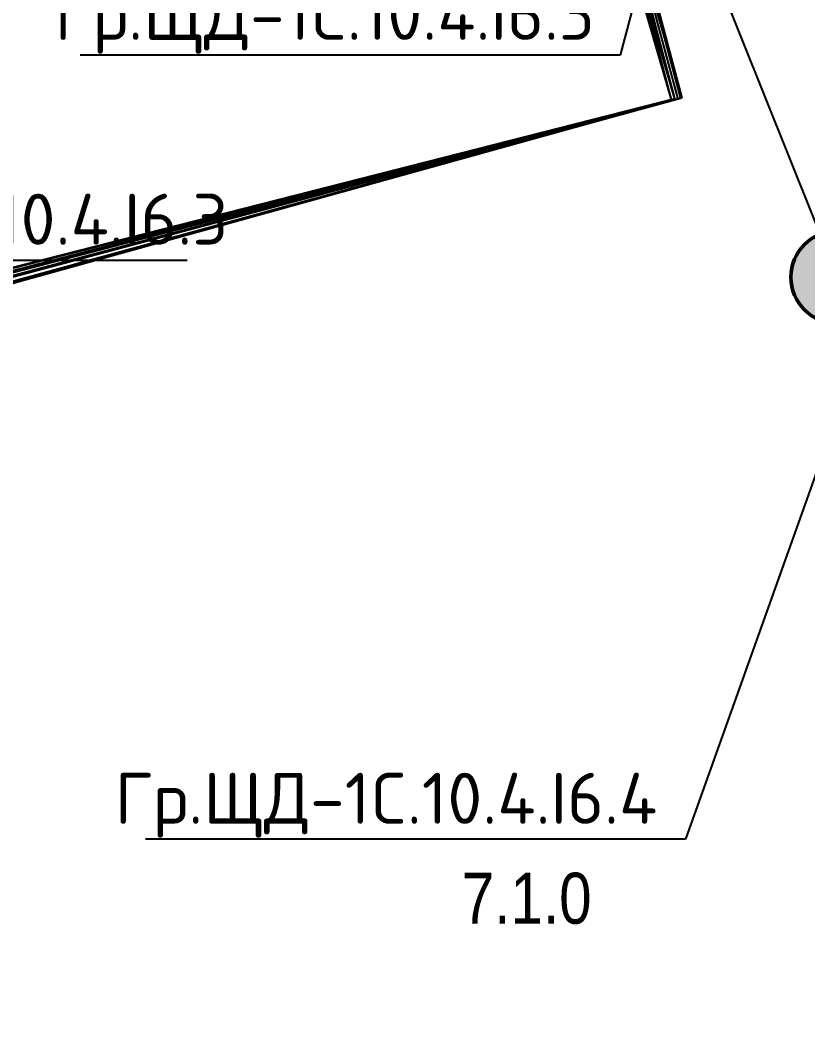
# Model space of a CAD drawing. Header units: millimetres. Extents: x -243740 to 150609, y -473655 to -165121.
# Drawn here: x 31307 to 35170, y -389779 to -384806 of the extents above; entities that cross this region are included whole.
import ezdxf
from ezdxf import colors
from ezdxf.entities.mleader import LeaderData, LeaderLine
from ezdxf.enums import TextEntityAlignment as Align
from ezdxf.math import Vec2, Vec3

# ---------------------------------------------------------------- set-up
doc = ezdxf.new("R2010")
doc.units = ezdxf.units.MM
doc.linetypes.add('Штрих', pattern=[6.35, 3.175, -3.175])
for name, color, linetype in [('_HMI', 6, 'Continuous'), ('_Гр.ЩД-1C.10.4.I6.3', 6, 'Continuous'), ('_Гр.ЩД-1C.10.4.I6.4', 6, 'Continuous'), ('_Гр.ЩД-1C.10.4.I6.5', 6, 'Continuous'), ('_Гр.ЩД-1C.10.4.I6.6', 6, 'Continuous'), ('_Гр.ЩД-1C.10.4.I6.7', 6, 'Continuous'), ('_Гр.ЩД-1C.10.4.I6.8', 6, 'Continuous'), ('_Гр.ЩД-1C.10.4.I7.1', 6, 'Continuous'), ('_Гр.ЩД-1C.10.4.I7.2', 6, 'Continuous'), ('_Гр.ЩД-1C.10.4.I7.4', 6, 'Continuous'), ('_Гр.ЩД-1C.10.4.I7.7', 6, 'Continuous'), ('_Гр.ЩД-1C.10.4.I7.8', 6, 'Continuous'), ('_Гр.ЩД-1C.10.4.I8.1', 6, 'Continuous'), ('_Гр.ЩД-1C.10.4.I8.2', 6, 'Continuous'), ('_Гр.ЩД-1C.10.4.I8.3', 6, 'Continuous'), ('_Гр.ЩД-1C.10.4.I8.4', 6, 'Continuous'), ('_Гр.ЩД-1C.10.4.I8.6', 6, 'Continuous'), ('_Гр.ЩД-1C.10.4.I8.7', 6, 'Continuous'), ('_Гр.ЩД-1C.10.4.I8.8', 6, 'Continuous'), ('_Гр.ЩД-1C.10.4.I9.1', 6, 'Continuous'), ('_Гр.ЩД-1C.10.4.I9.4', 6, 'Continuous'), ('_Гр.ЩД-1C.10.4.I9.5', 6, 'Continuous'), ('_Гр.ЩД-1C.10.4.I9.7', 6, 'Continuous'), ('_Гр.ЩД-1C.10.4.I9.8', 6, 'Continuous'), ('Вставка', 252, 'Continuous')]:
    doc.layers.add(name, color=color, linetype=linetype)
for name, color, linetype, lineweight in [('_освещение_dali', 3, 'Continuous', 50), ('A-ANNO-DIMS', 7, 'Continuous', 9), ('АР_монолит', 252, 'Continuous', 50)]:
    doc.layers.add(name, color=color, linetype=linetype, lineweight=lineweight)
doc.styles.add('GOST 2.304', font='')
doc.styles.add('ISOCPEUR', font='isocpeur.ttf')
doc.styles.get("Standard").update_dxf_attribs({"font": 'ARIALN.TTF'})
doc.styles.get('GOST 2.304').set_extended_font_data('GOST Common')
doc.linetypes.add('Truba', pattern='A,3e-05,[4,MSH_7,S=1,R=0,X=0,Y=0],-3.022072', length=3.022102)
doc.dimstyles.new('М-200', dxfattribs={"dimtxt": 400, "dimasz": 160, "dimexe": 200, "dimexo": 400, "dimgap": 50, "dimtad": 1, "dimdec": 0, "dimzin": 0, "dimdsep": 46, "dimtxsty": 'GOST 2.304', "dimblk": 'ARCHTICK', "dimcen": 180, "dimdle": 200, "dimadec": 0, "dimazin": 0, "dimtfac": 1, "dimtdec": 0, "dimtmove": 1, "dimatfit": 0, "dimfxl": 1, "dimtolj": 1, "dimtzin": 0, "dimarcsym": 0})

# ---------------------------------------------------------------- blocks, each defined once
blk = doc.blocks.new('_ArchTick')
at = {"color": 0, "linetype": 'ByBlock', "const_width": 0.15}
blk.add_lwpolyline([(-0.5, -0.5), (0.5, 0.5)], dxfattribs=at)
blk = doc.blocks.new('*D46')
at = {"layer": 'A-ANNO-DIMS', "color": 0, "lineweight": -2, "transparency": 16777216}
blk.add_arc((-165703.8, -113309.3), 107894.2, 269.999998, 325.999999, dxfattribs=at)
at = {"layer": 'Defpoints', "color": 0, "lineweight": 30, "transparency": 16777216}
for p in [(-165703.8, -113309.3), (-165703.8, -113309.3), (-75741.3, -173989.8), (-131171, -215527.9), (-165703.8, -221903.3)]:
    blk.add_point(p, dxfattribs=at)
at = {"layer": 'A-ANNO-DIMS', "color": 0, "lineweight": -2, "transparency": 16777216, "xscale": 160, "yscale": 160, "zscale": 160}
for p, rotation in [((-76255.4, -173643), 55.99999895826774), ((-165703.8, -221203.5), 179.9999981265246)]:
    blk.add_blockref('_ArchTick', p, dxfattribs=dict(at, rotation=rotation))
at = {"layer": 'A-ANNO-DIMS', "color": 0, "transparency": 16777216, "insert": (-114299.5, -207822), "char_height": 400, "attachment_point": 5, "rotation": 28.5412, "style": 'GOST 2.304'}
blk.add_mtext('\\A1;56,0%%D', dxfattribs=at)
blk = doc.blocks.new('A$Cab2378fa')
at = {"lineweight": 25, "true_color": 0xfff5f5}
h = blk.add_hatch(color=7, dxfattribs=at)
h.dxf.hatch_style = 1
h.paths.add_polyline_path([(0, 0), (-141.6, -170.3, 0.174923), (3, -222.4, 0.197808), (162.3, -156.8)])
h.paths.add_polyline_path([(-163.2, 157.6), (0, 0), (147.8, 177.8, 0.175398), (3, 230.2, 0.209014)])
at = {"lineweight": 25}
h = blk.add_hatch(color=0, dxfattribs=at)
h.paths.add_polyline_path([(162.3, -156.8, 0.442338), (147.8, 177.8), (0, 0)])
h.paths.add_polyline_path([(-141.6, -170.3), (0, 0), (-163.2, 157.6, 0.430096)])
blk.add_circle((3, 3.9), 226.3)
blk = doc.blocks.new('_Dot')
at = {"color": 0, "linetype": 'ByBlock', "lineweight": -2}
blk.add_line((-0.5, 0), (-1, 0), dxfattribs=at)
at = {"color": 0, "linetype": 'ByBlock', "const_width": 0.5}
blk.add_lwpolyline([(-0.25, 0, 1), (0.25, 0, 1)], format="xyb", close=True, dxfattribs=at)
blk = doc.blocks.new('Оси200')
at = {"layer": 'A-ANNO-DIMS'}
dim = blk.add_angular_dim_2l(base=(-131171, -215527.9), line1=((-165703.8, -113309.3), (-75741.3, -173989.8)), line2=((-165703.8, -113309.3), (-165703.8, -221903.3)), text='56,0%%D', dimstyle='М-200', override={"dimadec": 2, "dimtmove": 2}, dxfattribs=at)
dim.commit()
dim.dimension.update_dxf_attribs({"geometry": '*D46', "text_midpoint": (-114299.5, -207822), "dimtype": 130})
blk = doc.blocks.new('A$C010e0e93')
at = {"layer": 'A-ANNO-DIMS'}
blk.add_blockref('Оси200', (404603.7, 213803.6), dxfattribs=at)

msp = doc.modelspace()

# ---------------------------------------------------------------- block references
at = {"layer": '_освещение_dali', "color": 1, "ltscale": 100}
msp.add_blockref('A$Cab2378fa', (35310.7, -386068.7), dxfattribs=at)

# ---------------------------------------------------------------- next in the draw order: block references
at = {"layer": 'Вставка', "linetype": 'Truba', "lineweight": 30, "ltscale": 100}
msp.add_blockref('A$C010e0e93', (-234640, -397437.2), dxfattribs=at)

# ---------------------------------------------------------------- next in the draw order: linework, layer by layer
at = {"layer": '_HMI', "ltscale": 100}
for points in [[(21115.5, -318176.2), (19421.1, -316203.3), (15437.2, -319331.6), (34516.1, -385191.2), (27854.6, -386889.7), (28543.9, -389381.8)], [(28853.6, -317410.4), (23724.3, -322462.7), (19327.5, -325280.8), (17345.8, -325919.9), (34500.1, -385195.3), (27827, -386926.9), (28513, -389416.8)], [(41390.1, -328035.2), (39179.5, -330829.2), (34211.1, -334889.4), (26028, -339993.3), (22739.5, -340867.2), (34532.2, -385192.1), (27880.3, -386959.5), (28508, -389445.1), (28773.4, -389445.1)]]:
    msp.add_lwpolyline(points, dxfattribs=at)
at = {"layer": '_Гр.ЩД-1C.10.4.I6.4', "ltscale": 100}
msp.add_lwpolyline([(28523.4, -389381.8), (27274.6, -384681.4), (34250.4, -383412.3), (35313.7, -386064.8), (35539.6, -386078), (37178.3, -388665.1), (37698.4, -390149.7), (40122.8, -389241.1), (42531.4, -388266.7)], dxfattribs=at)
at = {"layer": '_Гр.ЩД-1C.10.4.I6.5', "ltscale": 100}
msp.add_lwpolyline([(42222.6, -378348.2), (41267.5, -376594.6), (33375.3, -380893), (34518.6, -385195.7), (27704.1, -386928), (28500.4, -389381.8)], dxfattribs=at)
at = {"layer": '_Гр.ЩД-1C.10.4.I6.6', "ltscale": 100}
msp.add_lwpolyline([(66516.8, -361775.6), (61374.9, -366229.9), (60133.6, -366827.1), (60133.6, -367739.6), (59412.4, -369154.4), (59190.7, -369278.8), (58905.3, -368726.2), (59148.9, -368555.8), (58792.5, -368191), (58599.4, -368309.2), (58343.8, -367869.9), (58510.4, -367760.7), (58231, -367334.7), (58041.7, -367458.8), (33375.3, -380893), (34553, -385186.3), (27704.1, -386928), (28543.9, -389381.8)], dxfattribs=at)
at = {"layer": '_Гр.ЩД-1C.10.4.I6.7', "ltscale": 100}
msp.add_lwpolyline([(71772.6, -354189.7), (29115.1, -366547), (34517.5, -385196), (27894.1, -387013), (28543.9, -389381.8)], dxfattribs=at)
at = {"layer": '_Гр.ЩД-1C.10.4.I6.8', "ltscale": 100}
msp.add_lwpolyline([(51330.2, -359148.2), (52714.1, -363343.4), (53910.2, -365243.8), (53941.7, -366588.4), (55194.6, -368575), (53574.3, -369151.9), (53690.9, -368984.9), (53511, -367392.3), (52096.1, -367848.9), (51979.6, -368015.9), (50370.1, -366897.3), (50501.4, -366712.9), (50220.2, -365044.4), (52249.9, -364129.4), (51104.9, -360176.8), (29115.9, -366546.8), (34553, -385186.3), (27859.9, -386978.8), (28523.4, -389381.8)], dxfattribs=at)
at = {"layer": '_Гр.ЩД-1C.10.4.I7.1', "ltscale": 100}
msp.add_lwpolyline([(43602.8, -375322.8), (33400.9, -380879.1), (34545.9, -385188.5), (27852.8, -387022.1), (28543.9, -389381.8)], dxfattribs=at)
at = {"layer": '_Гр.ЩД-1C.10.4.I7.2', "ltscale": 100}
msp.add_lwpolyline([(31611.3, -374257.9), (34518.6, -385195.7), (27704.1, -386928), (28520.1, -389442.3)], dxfattribs=at)
at = {"layer": '_Гр.ЩД-1C.10.4.I7.4', "ltscale": 100}
msp.add_lwpolyline([(27798, -359904), (34553, -385186.3), (27818.8, -386898.8), (28520.1, -389442.3)], dxfattribs=at)
at = {"layer": '_Гр.ЩД-1C.10.4.I7.7', "ltscale": 100}
msp.add_lwpolyline([(55912.3, -352813.2), (28928.9, -364160), (34553, -385186.3), (27818.8, -386898.8), (28523.4, -389441.5)], dxfattribs=at)
at = {"layer": '_Гр.ЩД-1C.10.4.I7.8', "ltscale": 100}
msp.add_lwpolyline([(27798, -359904), (34501.4, -385200.1), (27818.8, -386898.8), (28543.9, -389381.8)], dxfattribs=at)
at = {"layer": '_Гр.ЩД-1C.10.4.I8.1', "ltscale": 100}
msp.add_lwpolyline([(27798, -359904), (34553, -385186.3), (27899, -387031.6), (28523.4, -389441.5)], dxfattribs=at)
at = {"layer": '_Гр.ЩД-1C.10.4.I8.2', "ltscale": 100}
msp.add_lwpolyline([(27798, -359904), (34545.9, -385188.5), (27872.6, -386929.8), (28508, -389381.8)], dxfattribs=at)
at = {"layer": '_Гр.ЩД-1C.10.4.I8.3', "ltscale": 100}
msp.add_lwpolyline([(27810.3, -359900.7), (34517.2, -385195.4), (27893.9, -387012.3), (28512.5, -389414.7)], dxfattribs=at)
at = {"layer": '_Гр.ЩД-1C.10.4.I8.4', "ltscale": 100}
msp.add_lwpolyline([(25563.9, -354288.3), (34553, -385186.3), (27704.1, -386928), (28513, -389416.8)], dxfattribs=at)
at = {"layer": '_Гр.ЩД-1C.10.4.I8.6', "ltscale": 100}
msp.add_lwpolyline([(23877.9, -345151.3), (34517.3, -385195.4), (27870.6, -387017.2), (28512.5, -389414.7)], dxfattribs=at)
at = {"layer": '_Гр.ЩД-1C.10.4.I8.7', "ltscale": 100}
msp.add_lwpolyline([(23783.4, -344795.8), (34517.5, -385196), (27856.5, -386965.8), (28523.4, -389381.8)], dxfattribs=at)
at = {"layer": '_Гр.ЩД-1C.10.4.I8.8', "ltscale": 100}
msp.add_lwpolyline([(24091.5, -345955.1), (34553, -385186.3), (27704.1, -386928), (28500.4, -389381.8)], dxfattribs=at)
at = {"layer": '_Гр.ЩД-1C.10.4.I9.1', "ltscale": 100}
msp.add_lwpolyline([(20770, -337739), (34553, -385186.3), (27899.1, -387031.5), (28517.8, -389435.3)], dxfattribs=at)
at = {"layer": '_Гр.ЩД-1C.10.4.I9.4', "ltscale": 100}
msp.add_lwpolyline([(19957.8, -330398.7), (34518.6, -385195.7), (27879.9, -386959.6), (28523.4, -389381.8)], dxfattribs=at)
at = {"layer": '_Гр.ЩД-1C.10.4.I9.5', "ltscale": 100}
msp.add_lwpolyline([(18299, -329209.9), (34518.6, -385195.7), (27856.5, -386965.8), (28503.5, -389381.8)], dxfattribs=at)
at = {"layer": '_Гр.ЩД-1C.10.4.I9.7', "ltscale": 100}
msp.add_lwpolyline([(15437.2, -319331.6), (34518.6, -385195.7), (27856.5, -386965.8), (28523.4, -389381.8)], dxfattribs=at)
at = {"layer": '_Гр.ЩД-1C.10.4.I9.8', "ltscale": 100}
msp.add_lwpolyline([(16907.4, -324406.4), (34517.5, -385196), (27856.5, -387023.3), (28520.1, -389442.3)], dxfattribs=at)

# ---------------------------------------------------------------- next in the draw order: texts
at = {"layer": '_Гр.ЩД-1C.10.4.I6.4', "ltscale": 100}
msp.add_text('7.1.0', height=250, dxfattribs=at).set_placement((33791.3, -389309.6), align=Align.BOTTOM_CENTER)

# ---------------------------------------------------------------- next in the draw order: leaders
at = {"layer": '_Гр.ЩД-1C.10.4.I6.3', "ltscale": 100}
ml = msp.add_multileader_mtext('Standard', dxfattribs=at)
ml.set_content('Гр.ЩД-1C.10.4.I6.3', color=256, style='ISOCPEUR')
ml.set_leader_properties()
ml.set_arrow_properties(name='DOT')
ml.build(insert=Vec2(0, 0))
ml.multileader.update_dxf_attribs({"has_dogleg": 0, "text_left_attachment_type": 6, "text_right_attachment_type": 6, "arrow_head_size": 100})
ctx = ml.context
ctx.base_point, ctx.char_height, ctx.arrow_head_size, ctx.landing_gap_size, ctx.plane_origin = Vec3(31275.2, -384976.8), 250, 100, 200, Vec3(115868.4, -257206.2)
ctx.left_attachment, ctx.right_attachment = 6, 6
notes = []
notes.append((ctx, [(1, (1, 1, 0), (34258.2, -384976.8), (-1, 0), 8, [(1, [(34682.9, -383333.6)], 0, [])])]))
ctx.mtext.insert, ctx.mtext.width, ctx.mtext.flow_direction = Vec3(31475.2, -384651.8), 2425, 5
ml = msp.add_multileader_mtext('Standard', dxfattribs=at)
ml.set_content('Гр.ЩД-1C.10.4.I6.3', color=256, style='ISOCPEUR')
ml.set_leader_properties()
ml.set_arrow_properties(name='DOT')
ml.build(insert=Vec2(0, 0))
ml.multileader.update_dxf_attribs({"has_dogleg": 0, "text_left_attachment_type": 6, "text_right_attachment_type": 6, "arrow_head_size": 100})
ctx = ml.context
ctx.base_point, ctx.char_height, ctx.arrow_head_size, ctx.landing_gap_size, ctx.plane_origin = Vec3(29476.7, -385981), 250, 100, 200, Vec3(114069.9, -258210.4)
ctx.left_attachment, ctx.right_attachment = 6, 6
notes.append((ctx, [(0, (1, 1, 0), (29468.7, -385981), (1, 0), 8, [(1, [(28445.2, -384468.4)], 0, [])])]))
ctx.mtext.insert, ctx.mtext.width, ctx.mtext.flow_direction = Vec3(29676.7, -385656), 2425, 5
at = {"layer": '_Гр.ЩД-1C.10.4.I6.4', "ltscale": 100}
ml = msp.add_multileader_mtext('Standard', dxfattribs=at)
ml.set_content('Гр.ЩД-1C.10.4.I6.4', color=256, style='ISOCPEUR')
ml.set_leader_properties()
ml.set_arrow_properties(name='DOT')
ml.build(insert=Vec2(0, 0))
ml.multileader.update_dxf_attribs({"has_dogleg": 0, "text_left_attachment_type": 6, "text_right_attachment_type": 6, "arrow_head_size": 100})
ctx = ml.context
ctx.base_point, ctx.char_height, ctx.arrow_head_size, ctx.landing_gap_size, ctx.plane_origin = Vec3(31569.9, -388819.7), 250, 100, 200, Vec3(115775.9, -260310.5)
ctx.left_attachment, ctx.right_attachment = 6, 6
notes.append((ctx, [(1, (1, 1, 0), (34577.9, -388819.7), (-1, 0), 8, [(1, [(35521.1, -386155.3)], 0, [])])]))
ctx.mtext.insert, ctx.mtext.width, ctx.mtext.flow_direction = Vec3(31769.9, -388494.7), 2425, 5
for ctx, leaders in notes:
    for number, flags, end, landing, length, lines in leaders:
        leader = LeaderData()
        leader.index, (leader.has_last_leader_line, leader.has_dogleg_vector, leader.attachment_direction) = number, flags
        leader.last_leader_point, leader.dogleg_vector, leader.dogleg_length = Vec3(end), Vec3(landing), length
        for number, points, colour, breaks in lines:
            line = LeaderLine()
            line.index, line.vertices, line.color, line.breaks = number, Vec3.list(points), colors.encode_raw_color(colour), breaks
            leader.lines.append(line)
        ctx.leaders.append(leader)

doc.saveas('drawing.dxf')
